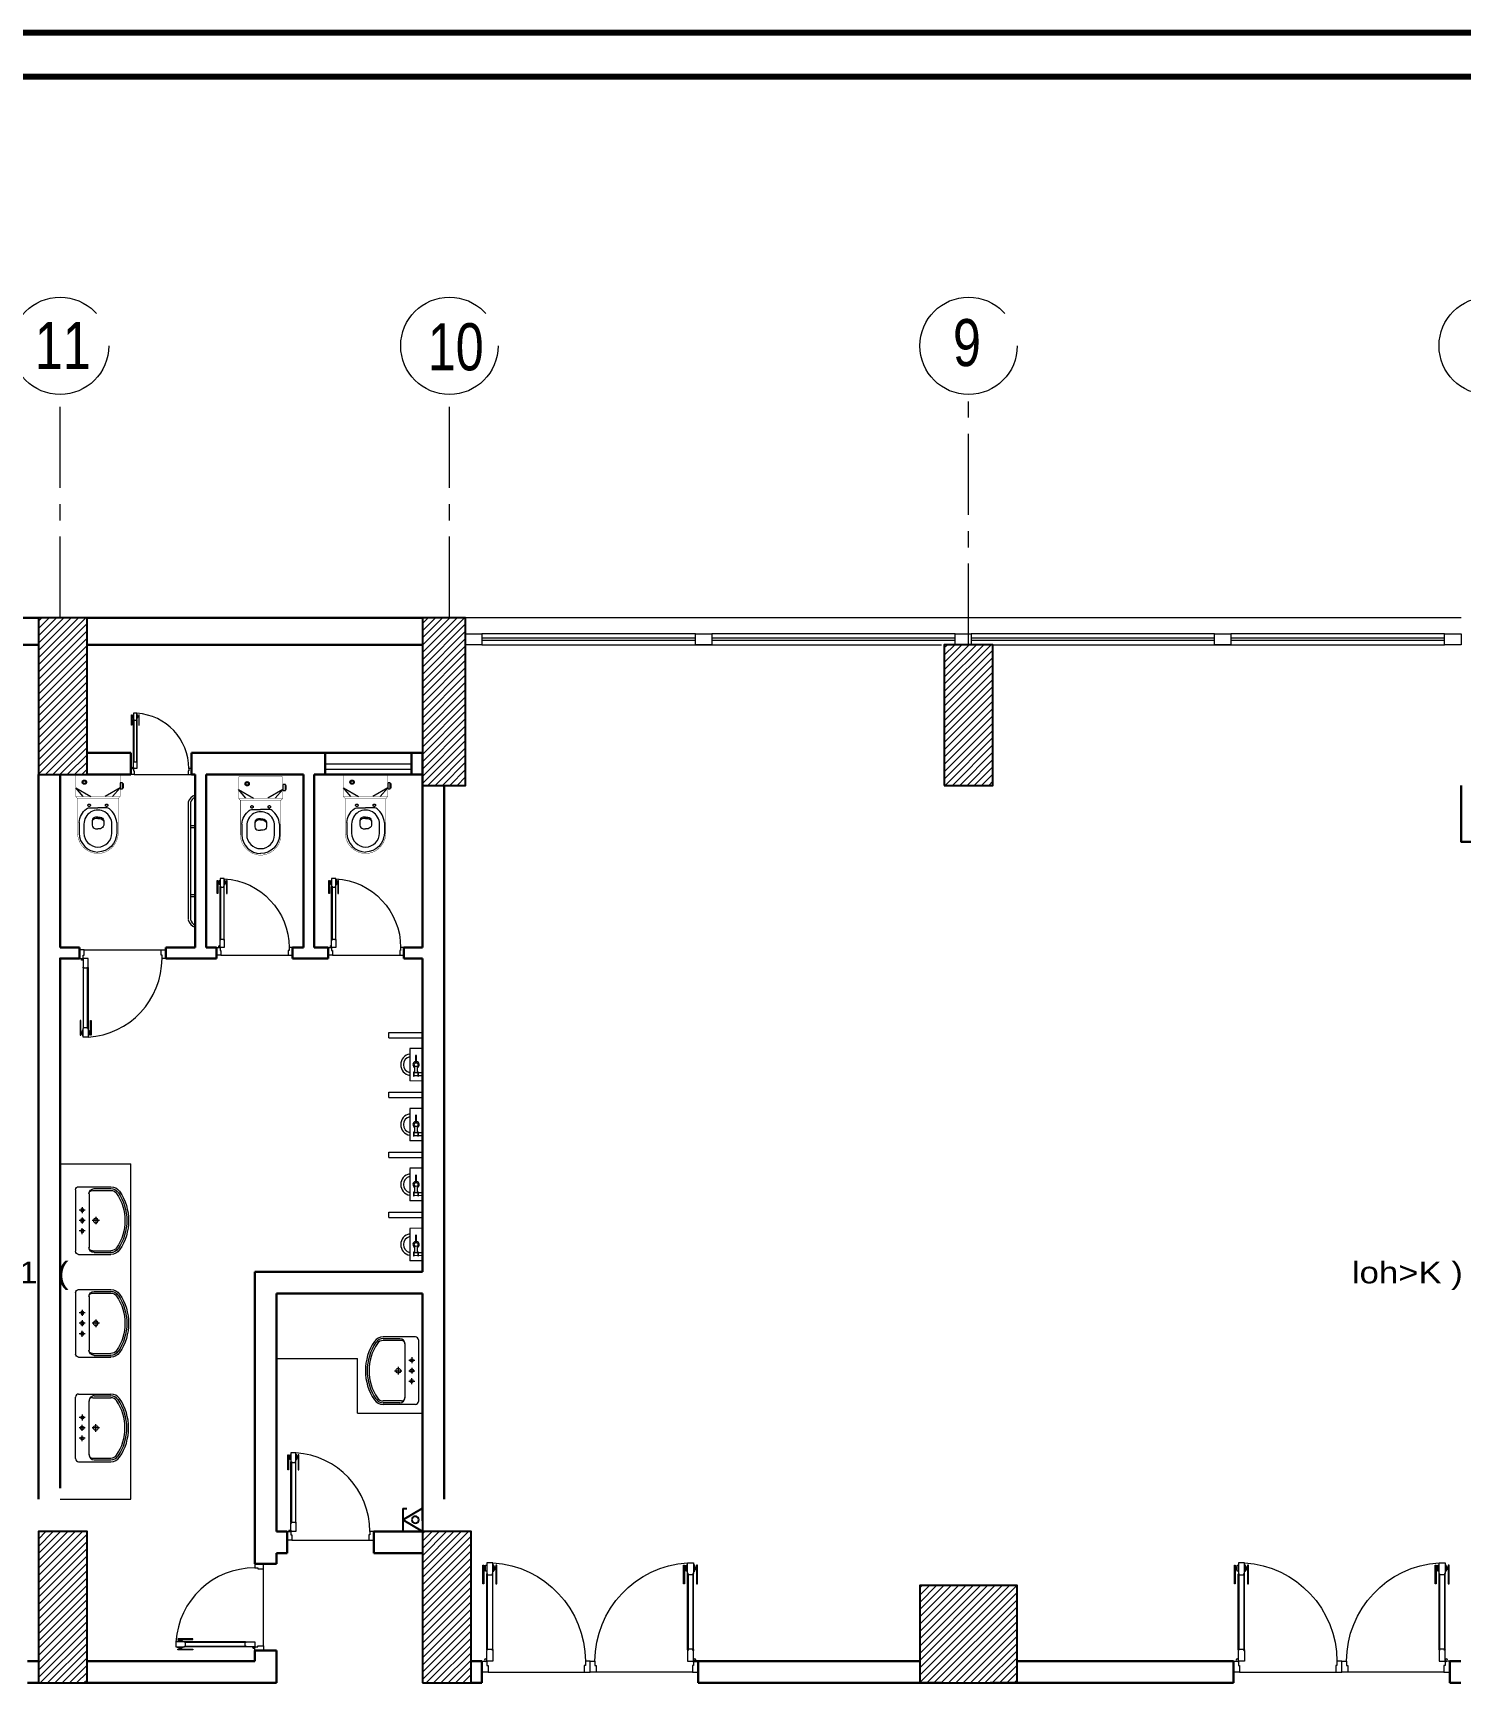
# Model space of a CAD drawing. Extents: x 846 to 947, y 421 to 797.
# Drawn here: x 871 to 884.21, y 782.17 to 797.42 of the extents above; entities that cross this region are included whole.
import ezdxf

# ---------------------------------------------------------------- set-up
doc = ezdxf.new("R2010")
doc.units = 0
doc.header["$MEASUREMENT"] = 0
doc.linetypes.add('CENTERX2', pattern=[4, 2.5, -0.5, 0.5, -0.5])
doc.linetypes.add('DASHED2', pattern=[0.375, 0.25, -0.125])
doc.layers.get('0').update_dxf_attribs({"color": 252, "linetype": 'CONTINUOUS', "lineweight": 30})
for name, color, linetype, lineweight in [('axis', 252, 'CENTERX2', 5), ('Column', 252, 'CONTINUOUS', 25), ('DOOR', 252, 'CONTINUOUS', 9), ('elev', 252, 'CONTINUOUS', 9), ('Elevation', 252, 'CONTINUOUS', 18), ('Furn', 252, 'CONTINUOUS', 9), ('hatch', 252, 'CONTINUOUS', 9), ('LIGHT 2', 252, 'CONTINUOUS', 9), ('text', 252, 'CONTINUOUS', 15), ('txt in circle', 252, 'CONTINUOUS', 13), ('UG-BORDER', 20, 'CONTINUOUS', 80), ('Wall', 252, 'CONTINUOUS', 30), ('WINDOW', 252, 'CONTINUOUS', 5)]:
    doc.layers.add(name, color=color, linetype=linetype, lineweight=lineweight)
doc.layers.add('ELEC_Telephone', color=5, linetype='CONTINUOUS')
doc.styles.add('SOSA2', font='SOSA.shx', dxfattribs={"width": 0.8})
pattern_1 = [(45, (1093.610115, 454.645493), (-0.0336759605, 0.0336759605), [])]

# ---------------------------------------------------------------- blocks, each defined once
blk = doc.blocks.new('d2')
at = {"layer": 'DOOR'}
for p, q in [((91.315, -77.838), (92.204, -77.838)), ((93.204, -77.838), (92.315, -77.838)), ((91.303, -78.043), (91.303, -78.743)), ((91.308, -78.743), (91.308, -78.043)), ((91.355, -78.743), (91.355, -78.043)), ((91.36, -78.043), (91.36, -78.743)), ((93.159, -78.043), (93.159, -78.743)), ((93.164, -78.743), (93.164, -78.043)), ((93.21, -78.743), (93.21, -78.043)), ((93.215, -78.043), (93.215, -78.743))]:
    blk.add_line(p, q, dxfattribs=at)
for points in [[(91.259, -77.838), (91.259, -77.938), (91.304, -77.938), (91.304, -77.9), (91.315, -77.9), (91.315, -77.838)], [(91.308, -78.038), (91.308, -78.049), (91.355, -78.049), (91.355, -78.038), (91.359, -78.038), (91.359, -77.938), (91.359, -77.938), (91.304, -77.938), (91.304, -78.038)], [(92.259, -77.838), (92.259, -77.938), (92.215, -77.938), (92.215, -77.9), (92.204, -77.9), (92.204, -77.838)], [(92.259, -77.838), (92.259, -77.938), (92.304, -77.938), (92.304, -77.9), (92.315, -77.9), (92.315, -77.838)], [(93.21, -78.038), (93.21, -78.049), (93.164, -78.049), (93.164, -78.038), (93.159, -78.038), (93.159, -77.938), (93.159, -77.938), (93.215, -77.938), (93.215, -78.038)], [(93.259, -77.838), (93.259, -77.938), (93.215, -77.938), (93.215, -77.9), (93.204, -77.9), (93.204, -77.838)], [(91.275, -78.654), (91.267, -78.654), (91.267, -78.826), (91.275, -78.826)], [(91.388, -78.654), (91.396, -78.654), (91.396, -78.826), (91.388, -78.826)], [(93.131, -78.654), (93.123, -78.654), (93.123, -78.826), (93.131, -78.826)], [(93.243, -78.654), (93.251, -78.654), (93.251, -78.826), (93.243, -78.826)], [(91.287, -78.809), (91.281, -78.809), (91.281, -78.788), (91.287, -78.788)], [(91.308, -78.749), (91.308, -78.738), (91.355, -78.738), (91.355, -78.749), (91.359, -78.749), (91.359, -78.849), (91.359, -78.849), (91.304, -78.849), (91.304, -78.749)], [(91.376, -78.809), (91.382, -78.809), (91.382, -78.788), (91.376, -78.788)], [(93.143, -78.809), (93.136, -78.809), (93.136, -78.788), (93.143, -78.788)], [(93.21, -78.749), (93.21, -78.738), (93.164, -78.738), (93.164, -78.749), (93.159, -78.749), (93.159, -78.849), (93.159, -78.849), (93.215, -78.849), (93.215, -78.749)], [(93.231, -78.809), (93.238, -78.809), (93.238, -78.788), (93.231, -78.788)]]:
    blk.add_lwpolyline(points, close=True, dxfattribs=at)
for points in [[(91.308, -78.048), (91.308, -78.048, -1), (91.308, -78.038)], [(91.355, -78.048), (91.355, -78.048, 1), (91.355, -78.038)], [(93.164, -78.048), (93.164, -78.048, -1), (93.164, -78.038)], [(93.21, -78.048), (93.21, -78.048, 1), (93.21, -78.038)], [(91.275, -78.808, 1), (91.281, -78.808), (91.281, -78.808), (91.281, -78.789), (91.281, -78.789, 1), (91.275, -78.789), (91.275, -78.789)], [(91.308, -78.738), (91.308, -78.738, 1), (91.308, -78.748)], [(91.355, -78.738), (91.355, -78.738, -1), (91.355, -78.748)], [(91.388, -78.808, -1), (91.382, -78.808), (91.382, -78.808), (91.382, -78.789), (91.382, -78.789, -1), (91.388, -78.789), (91.388, -78.789)], [(93.131, -78.808, 1), (93.136, -78.808), (93.136, -78.808), (93.136, -78.789), (93.136, -78.789, 1), (93.131, -78.789), (93.131, -78.789)], [(93.164, -78.738), (93.164, -78.738, 1), (93.164, -78.748)], [(93.21, -78.738), (93.21, -78.738, -1), (93.21, -78.748)], [(93.243, -78.808, -1), (93.238, -78.808), (93.238, -78.808), (93.238, -78.789), (93.238, -78.789, -1), (93.243, -78.789), (93.243, -78.789)]]:
    blk.add_lwpolyline(points, format="xyb", close=True, dxfattribs=at)
for points in [[(91.293, -78.781), (91.287, -78.781), (91.287, -78.816), (91.293, -78.816)], [(91.304, -78.771), (91.293, -78.771), (91.293, -78.826), (91.304, -78.826)], [(91.359, -78.771), (91.37, -78.771), (91.37, -78.826), (91.359, -78.826)], [(91.37, -78.781), (91.376, -78.781), (91.376, -78.816), (91.37, -78.816)], [(93.148, -78.781), (93.143, -78.781), (93.143, -78.816), (93.148, -78.816)], [(93.159, -78.771), (93.148, -78.771), (93.148, -78.826), (93.159, -78.826)], [(93.215, -78.771), (93.226, -78.771), (93.226, -78.826), (93.215, -78.826)], [(93.226, -78.781), (93.231, -78.781), (93.231, -78.816), (93.226, -78.816)]]:
    blk.add_lwpolyline(points, dxfattribs=at)
for centre in [(91.293, -77.949), (93.226, -77.949)]:
    blk.add_circle(centre, 0.0111, dxfattribs=at)
for centre, start, end in [((91.302, -77.938), 273.6023, 0), ((93.217, -77.938), 180, 266.3977)]:
    blk.add_arc(centre, 0.913, start, end, dxfattribs=at)
blk = doc.blocks.new('gfhh')
at = {"layer": 'Furn'}
for p, q in [((-7.35, -128.82), (-7.648, -128.843)), ((-7.64, -128.959), (-7.648, -128.843)), ((-7.566, -128.872), (-7.601, -128.874)), ((-7.601, -128.874), (-7.6, -128.88)), ((-7.6, -128.88), (-7.565, -128.877)), ((-7.563, -128.912), (-7.598, -128.915)), ((-7.598, -128.915), (-7.597, -128.921)), ((-7.597, -128.921), (-7.562, -128.918)), ((-7.595, -128.88), (-7.592, -128.914)), ((-7.592, -128.92), (-7.589, -128.949)), ((-7.569, -128.913), (-7.571, -128.878)), ((-7.571, -128.884), (-7.508, -128.879)), ((-7.506, -128.902), (-7.569, -128.907)), ((-7.566, -128.948), (-7.568, -128.919)), ((-7.565, -128.877), (-7.566, -128.872)), ((-7.562, -128.918), (-7.563, -128.912)), ((-7.413, -128.878), (-7.478, -128.882)), ((-7.478, -128.894), (-7.412, -128.889)), ((-7.34, -128.936), (-7.349, -128.82)), ((-7.64, -128.959), (-7.34, -128.936)), ((-7.554, -128.953), (-7.601, -128.956)), ((-7.56, -128.947), (-7.595, -128.95))]:
    blk.add_line(p, q, dxfattribs=at)
blk.add_circle((-7.494, -128.89), 0.0175, dxfattribs=at)
for centre, radius, start, end in [((-7.497, -128.848), 0.1, 14.0388, 174.7471), ((-7.497, -128.848), 0.0751, 17.146, 171.5072), ((-7.494, -128.89), 0.0292, 16.1825, 160.8925), ((-7.494, -128.89), 0.0292, 207.1567, 352.8832), ((-7.413, -128.883), 0.00584, 274.3062, 94.3062), ((-7.594, -128.956), 0.0061, 96.7146, 181.8978), ((-7.56, -128.953), 0.0061, 6.7146, 91.8978)]:
    blk.add_arc(centre, radius, start, end, dxfattribs=at)
blk = doc.blocks.new('d4')
at = {"layer": 'DOOR'}
for p, q in [((73.811, -79.755), (73.811, -79.195)), ((73.815, -79.195), (73.815, -79.755)), ((73.852, -79.195), (73.852, -79.755)), ((73.856, -79.755), (73.856, -79.195)), ((73.82, -79.92), (74.531, -79.92))]:
    blk.add_line(p, q, dxfattribs=at)
for points in [[(73.789, -79.267), (73.782, -79.267), (73.782, -79.129), (73.789, -79.129)], [(73.798, -79.143), (73.793, -79.143), (73.793, -79.159), (73.798, -79.159)], [(73.815, -79.191), (73.815, -79.2), (73.852, -79.2), (73.852, -79.191), (73.856, -79.191), (73.856, -79.111), (73.856, -79.111), (73.811, -79.111), (73.811, -79.191)], [(73.869, -79.143), (73.874, -79.143), (73.874, -79.159), (73.869, -79.159)], [(73.878, -79.267), (73.885, -79.267), (73.885, -79.129), (73.878, -79.129)], [(73.815, -79.76), (73.815, -79.751), (73.852, -79.751), (73.852, -79.76), (73.856, -79.76), (73.856, -79.84), (73.856, -79.84), (73.811, -79.84), (73.811, -79.76)], [(73.776, -79.92), (73.776, -79.84), (73.811, -79.84), (73.811, -79.87), (73.82, -79.87), (73.82, -79.92)], [(74.576, -79.92), (74.576, -79.84), (74.54, -79.84), (74.54, -79.87), (74.531, -79.87), (74.531, -79.92)]]:
    blk.add_lwpolyline(points, close=True, dxfattribs=at)
for points in [[(73.789, -79.143, -1), (73.793, -79.143), (73.793, -79.143), (73.793, -79.159), (73.793, -79.159, -1), (73.789, -79.159), (73.789, -79.159)], [(73.878, -79.143, 1), (73.874, -79.143), (73.874, -79.143), (73.874, -79.159), (73.874, -79.159, 1), (73.878, -79.159), (73.878, -79.159)], [(73.815, -79.199), (73.815, -79.199, -1), (73.815, -79.191)], [(73.852, -79.199), (73.852, -79.199, 1), (73.852, -79.191)], [(73.815, -79.751), (73.815, -79.751, 1), (73.815, -79.759)], [(73.852, -79.751), (73.852, -79.751, -1), (73.852, -79.759)]]:
    blk.add_lwpolyline(points, format="xyb", close=True, dxfattribs=at)
for points in [[(73.802, -79.165), (73.798, -79.165), (73.798, -79.137), (73.802, -79.137)], [(73.811, -79.173), (73.802, -79.173), (73.802, -79.129), (73.811, -79.129)], [(73.856, -79.173), (73.865, -79.173), (73.865, -79.129), (73.856, -79.129)], [(73.865, -79.165), (73.869, -79.165), (73.869, -79.137), (73.865, -79.137)]]:
    blk.add_lwpolyline(points, dxfattribs=at)
blk.add_circle((73.802, -79.831), 0.00889, dxfattribs=at)
blk.add_arc((73.81, -79.84), 0.73, 359.9997, 86.3974, dxfattribs=at)
blk = doc.blocks.new('LAV15')
at = {"layer": 'Furn'}
for p, q in [((-0.044, 0.393), (-0.044, 0.083)), ((-0.014, 0.423), (0.576, 0.423)), ((0.152, 0.358), (0.209, 0.358)), ((0.181, 0.33), (0.181, 0.387)), ((0.252, 0.358), (0.309, 0.358)), ((0.281, 0.33), (0.281, 0.387)), ((0.41, 0.358), (0.353, 0.358)), ((0.381, 0.33), (0.381, 0.387)), ((0.606, 0.393), (0.606, 0.083)), ((-0.026, 0.243), (-0.026, 0.083)), ((-0.009, 0.261), (-0.009, 0.083)), ((0.024, 0.293), (0.539, 0.293)), ((0.244, 0.228), (0.317, 0.228)), ((0.281, 0.192), (0.281, 0.264)), ((0.571, 0.261), (0.571, 0.083)), ((0.589, 0.243), (0.589, 0.083))]:
    blk.add_line(p, q, dxfattribs=at)
for centre, radius in [((0.181, 0.358), 0.0151), ((0.281, 0.358), 0.0176), ((0.381, 0.358), 0.0151), ((0.281, 0.228), 0.0225)]:
    blk.add_circle(centre, radius, dxfattribs=at)
for centre, radius, start, end in [((-0.014, 0.393), 0.03, 90, 180), ((0.576, 0.393), 0.03, 0, 90), ((0.024, 0.243), 0.05, 90, 180), ((0.024, 0.261), 0.0325, 90, 180), ((0.539, 0.243), 0.05, 0, 90), ((0.539, 0.261), 0.0325, 0, 90), ((0.056, 0.083), 0.1, 180, 235.7711), ((0.056, 0.083), 0.0825, 180, 235.7711), ((0.056, 0.083), 0.065, 180, 235.7711), ((0.281, 0.413), 0.5, 235.7711, 304.2289), ((0.281, 0.413), 0.483, 235.7711, 304.2289), ((0.281, 0.413), 0.465, 235.7711, 304.2289), ((0.506, 0.083), 0.065, 304.2289, 0), ((0.506, 0.083), 0.0825, 304.2289, 0), ((0.506, 0.083), 0.1, 304.2289, 0)]:
    blk.add_arc(centre, radius, start, end, dxfattribs=at)
blk = doc.blocks.new('A$C5C187BFD')
at = {"layer": 'Furn', "const_width": 0.0014}
for points in [[(0.0978, 0.09), (0.0978, 0.1719), (0.0887, 0.1794), (0.0074, 0.1794, 0.463455), (0.0007, 0.1715), (0.0007, 0.09)], [(0.0978, 0.1719), (0.2367, 0.1719, -0.40227), (0.3187, 0.09)], [(0.0978, 0.09), (0.0978, 0.0082), (0.0887, 0.0007), (0.0074, 0.0007, -0.463455), (0.0007, 0.0086), (0.0007, 0.09)], [(0.0978, 0.0082), (0.2367, 0.0082, 0.40227), (0.3187, 0.09)]]:
    blk.add_lwpolyline(points, format="xyb", dxfattribs=at)
at = {"layer": 'Furn'}
for points in [[(0.0335, 0.1794), (0.0584, 0.1794), (0.0584, 0.1897), (0.0335, 0.1897)], [(0.0384, 0.1897), (0.0541, 0.1897), (0.0541, 0.1934), (0.0384, 0.1934)]]:
    blk.add_lwpolyline(points, close=True, dxfattribs=at)
for points in [[(0.0887, 0.1491), (0.0547, 0.1794), (0.0887, 0.1188)], [(0.1962, 0.1139), (0.1962, 0.114)], [(0.0887, 0.031), (0.0547, 0.0007), (0.0887, 0.0613)], [(0.1962, 0.0662), (0.1962, 0.0661)]]:
    blk.add_lwpolyline(points, dxfattribs=at)
at = {"layer": 'Furn', "const_width": 0.0014}
for points in [[(0.0887, 0.1794), (0.0887, 0.09)], [(0.0887, 0.0007), (0.0887, 0.09)]]:
    blk.add_lwpolyline(points, dxfattribs=at)
at = {"layer": 'Furn'}
for points in [[(0.1933, 0.1658, 0.198896), (0.1382, 0.1363, 0.197766), (0.1352, 0.1272), (0.1352, 0.09)], [(0.1933, 0.1658), (0.2366, 0.1658, -0.402045), (0.3125, 0.0899)], [(0.1933, 0.0143, -0.198896), (0.1382, 0.0438, -0.197766), (0.1352, 0.0529), (0.1352, 0.09)], [(0.1717, 0.09), (0.1717, 0.0991, -0.300542), (0.1858, 0.1136), (0.2044, 0.1136, -0.297055), (0.2185, 0.1002), (0.2185, 0.09)], [(0.1717, 0.09), (0.1717, 0.081, 0.300542), (0.1858, 0.0665), (0.2044, 0.0665, 0.297055), (0.2185, 0.0798), (0.2185, 0.09)], [(0.1769, 0.09), (0.1769, 0.0987, -0.279178), (0.1895, 0.1136, -1.386683)], [(0.1769, 0.09), (0.1769, 0.0813, 0.279178), (0.1895, 0.0665, 1.386683)], [(0.1933, 0.0143), (0.2366, 0.0143, 0.402045), (0.3125, 0.0902)]]:
    blk.add_lwpolyline(points, format="xyb", dxfattribs=at)
blk.add_lwpolyline([(0.2, 0.0338), (0.2362, 0.0338, 1), (0.2362, 0.1462), (0.2, 0.1462, 1)], format="xyb", close=True, dxfattribs=at)
at = {"layer": 'Furn', "linetype": 'DASHED2'}
for centre, radius in [((0.1241, 0.1251), 0.00494), ((0.0312, 0.0358), 0.00853), ((0.0312, 0.0358), 0.00538), ((0.1241, 0.055), 0.00494)]:
    blk.add_circle(centre, radius, dxfattribs=at)
blk = doc.blocks.new('d5')
at = {"layer": 'DOOR'}
for p, q in [((94.413, -72.622), (94.413, -72.062)), ((94.417, -72.062), (94.417, -72.622)), ((94.454, -72.062), (94.454, -72.622)), ((94.458, -72.622), (94.458, -72.062)), ((94.449, -72.786), (93.738, -72.786))]:
    blk.add_line(p, q, dxfattribs=at)
for points in [[(94.391, -72.133), (94.384, -72.133), (94.384, -71.995), (94.391, -71.995)], [(94.4, -72.009), (94.395, -72.009), (94.395, -72.025), (94.4, -72.025)], [(94.454, -72.057), (94.454, -72.066), (94.417, -72.066), (94.417, -72.057), (94.414, -72.057), (94.414, -71.977), (94.414, -71.977), (94.458, -71.977), (94.458, -72.057)], [(94.471, -72.009), (94.476, -72.009), (94.476, -72.025), (94.471, -72.025)], [(94.481, -72.133), (94.487, -72.133), (94.487, -71.995), (94.481, -71.995)], [(93.694, -72.786), (93.694, -72.706), (93.729, -72.706), (93.729, -72.736), (93.738, -72.736), (93.738, -72.786)], [(94.454, -72.626), (94.454, -72.617), (94.417, -72.617), (94.417, -72.626), (94.414, -72.626), (94.414, -72.706), (94.414, -72.706), (94.458, -72.706), (94.458, -72.626)], [(94.494, -72.786), (94.494, -72.706), (94.458, -72.706), (94.458, -72.736), (94.449, -72.736), (94.449, -72.786)]]:
    blk.add_lwpolyline(points, close=True, dxfattribs=at)
for points in [[(94.391, -72.01, -1), (94.395, -72.01), (94.395, -72.01), (94.395, -72.025), (94.395, -72.025, -1), (94.391, -72.025), (94.391, -72.025)], [(94.481, -72.01, 1), (94.476, -72.01), (94.476, -72.01), (94.476, -72.025), (94.476, -72.025, 1), (94.481, -72.025), (94.481, -72.025)], [(94.417, -72.066), (94.417, -72.066, -1), (94.417, -72.058)], [(94.454, -72.066), (94.454, -72.066, 1), (94.454, -72.058)], [(94.417, -72.618), (94.417, -72.618, 1), (94.417, -72.626)], [(94.454, -72.618), (94.454, -72.618, -1), (94.454, -72.626)]]:
    blk.add_lwpolyline(points, format="xyb", close=True, dxfattribs=at)
for points in [[(94.405, -72.031), (94.4, -72.031), (94.4, -72.004), (94.405, -72.004)], [(94.414, -72.039), (94.405, -72.039), (94.405, -71.995), (94.414, -71.995)], [(94.458, -72.039), (94.467, -72.039), (94.467, -71.995), (94.458, -71.995)], [(94.467, -72.031), (94.471, -72.031), (94.471, -72.004), (94.467, -72.004)]]:
    blk.add_lwpolyline(points, dxfattribs=at)
blk.add_circle((94.467, -72.697), 0.00889, dxfattribs=at)
blk.add_arc((94.459, -72.706), 0.73, 93.6023, 180, dxfattribs=at)
blk = doc.blocks.new('A$C11ED6BD5')
at = {"layer": 'axis', "color": 0, "ltscale": 0.3}
for p, q in [((-43.85, 22.2), (-43.85, 24.264)), ((-40.25, 22.2), (-40.25, 24.264)), ((-35.45, 21.95), (-35.45, 24.264))]:
    blk.add_line(p, q, dxfattribs=at)
at = {"layer": 'axis', "color": 0}
for centre in [(-43.85, 24.714), (-40.25, 24.714), (-35.45, 24.714), (-30.65, 24.714)]:
    blk.add_circle(centre, 0.45, dxfattribs=at)
at = {"layer": 'txt in circle', "color": 0, "ltscale": 0.01, "attachment_point": 5, "style": 'SOSA2'}
for s, insert, char_height in [('11', (-43.825, 24.717), 0.4355), ('10', (-40.192, 24.702), 0.4355), ('9', (-35.465, 24.741), 0.435)]:
    blk.add_mtext(s, dxfattribs=dict(at, insert=insert, char_height=char_height))
blk = doc.blocks.new('Tel2')
at = {"layer": 'ELEC_Telephone', "color": 3}
for p, q in [((197.453, 163.252), (197.363, 163.102)), ((197.365, 163.252), (197.541, 163.252)), ((197.365, 163.252), (197.365, 163.221)), ((197.543, 163.102), (197.453, 163.252)), ((197.541, 163.252), (197.541, 163.221)), ((197.363, 163.102), (197.543, 163.102))]:
    blk.add_line(p, q, dxfattribs=at)
at = {"layer": 'ELEC_Telephone', "color": 1}
blk.add_circle((197.453, 163.157), 0.0264, dxfattribs=at)

msp = doc.modelspace()

# ---------------------------------------------------------------- hatches: boundary and pattern name
at = {"layer": 'hatch'}
h = msp.add_hatch(dxfattribs=at)
h.set_pattern_fill('ANSI31', color=256, scale=0.015, style=0)
h.set_pattern_definition(pattern_1)
h.paths.add_polyline_path([(871.053, 790.568), (871.503, 790.568), (871.503, 792.018), (871.053, 792.018)])
h = msp.add_hatch(dxfattribs=at)
h.set_pattern_fill('ANSI31', color=256, scale=0.015, style=0)
h.set_pattern_definition(pattern_1)
h.paths.add_polyline_path([(874.603, 790.468), (875.003, 790.468), (875.003, 792.018), (874.603, 792.018)])
h = msp.add_hatch(dxfattribs=at)
h.set_pattern_fill('ANSI31', color=256, scale=0.015, style=0)
h.set_pattern_definition(pattern_1)
h.paths.add_polyline_path([(879.428, 790.468), (879.878, 790.468), (879.878, 791.768), (879.428, 791.768)])
h = msp.add_hatch(dxfattribs=at)
h.set_pattern_fill('ANSI31', color=256, scale=0.015, style=0)
h.set_pattern_definition(pattern_1)
h.paths.add_polyline_path([(871.053, 782.168), (871.503, 782.168), (871.503, 783.568), (871.053, 783.568)])
h = msp.add_hatch(dxfattribs=at)
h.set_pattern_fill('ANSI31', color=256, scale=0.015, style=0)
h.set_pattern_definition(pattern_1)
h.paths.add_polyline_path([(874.603, 782.168), (875.053, 782.168), (875.053, 783.568), (874.603, 783.568)])
h = msp.add_hatch(dxfattribs=at)
h.set_pattern_fill('ANSI31', color=256, scale=0.015, style=0)
h.set_pattern_definition([(45, (1106.635115, 459.945493), (-0.0336759605, 0.0336759605), [])])
h.paths.add_polyline_path([(879.203, 782.168), (880.103, 782.168), (880.103, 783.068), (879.203, 783.068)])

# ---------------------------------------------------------------- linework, layer by layer
at = {"layer": 'Column'}
for points in [[(871.053, 790.568), (871.503, 790.568), (871.503, 792.018), (871.053, 792.018)], [(874.603, 790.468), (875.003, 790.468), (875.003, 792.018), (874.603, 792.018)], [(879.428, 790.468), (879.878, 790.468), (879.878, 791.768), (879.428, 791.768)], [(871.053, 782.168), (871.503, 782.168), (871.503, 783.568), (871.053, 783.568)], [(874.603, 782.168), (875.053, 782.168), (875.053, 783.568), (874.603, 783.568)], [(879.203, 782.168), (880.103, 782.168), (880.103, 783.068), (879.203, 783.068)]]:
    msp.add_lwpolyline(points, close=True, dxfattribs=at)
at = {"layer": 'DOOR'}
for p, q in [((871.933, 790.683), (871.933, 791.075)), ((871.935, 791.075), (871.935, 790.683)), ((871.962, 791.075), (871.962, 790.683)), ((871.964, 790.683), (871.964, 791.075)), ((871.939, 790.568), (872.437, 790.568)), ((871.476, 788.948), (872.187, 788.948)), ((871.476, 788.948), (872.187, 788.948)), ((871.467, 788.783), (871.467, 788.223)), ((871.467, 788.783), (871.467, 788.223)), ((871.471, 788.223), (871.471, 788.783)), ((871.471, 788.223), (871.471, 788.783)), ((871.508, 788.223), (871.508, 788.783)), ((871.508, 788.223), (871.508, 788.783)), ((871.512, 788.783), (871.512, 788.223)), ((871.512, 788.783), (871.512, 788.223))]:
    msp.add_line(p, q, dxfattribs=at)
for points in [[(871.917, 791.025), (871.913, 791.025), (871.913, 791.121), (871.917, 791.121)], [(871.924, 791.111), (871.92, 791.111), (871.92, 791.1), (871.924, 791.1)], [(871.935, 791.078), (871.935, 791.071), (871.962, 791.071), (871.962, 791.078), (871.964, 791.078), (871.964, 791.134), (871.964, 791.134), (871.933, 791.134), (871.933, 791.078)], [(871.973, 791.111), (871.977, 791.111), (871.977, 791.1), (871.973, 791.1)], [(871.98, 791.025), (871.984, 791.025), (871.984, 791.121), (871.98, 791.121)], [(871.908, 790.568), (871.908, 790.624), (871.933, 790.624), (871.933, 790.602), (871.939, 790.602), (871.939, 790.568)], [(871.935, 790.68), (871.935, 790.686), (871.962, 790.686), (871.962, 790.68), (871.964, 790.68), (871.964, 790.624), (871.964, 790.624), (871.933, 790.624), (871.933, 790.68)], [(872.468, 790.568), (872.468, 790.624), (872.443, 790.624), (872.443, 790.602), (872.437, 790.602), (872.437, 790.568)], [(871.432, 788.948), (871.432, 788.868), (871.467, 788.868), (871.467, 788.898), (871.476, 788.898), (871.476, 788.948)], [(871.432, 788.948), (871.432, 788.868), (871.467, 788.868), (871.467, 788.898), (871.476, 788.898), (871.476, 788.948)], [(872.232, 788.948), (872.232, 788.868), (872.196, 788.868), (872.196, 788.898), (872.187, 788.898), (872.187, 788.948)], [(872.232, 788.948), (872.232, 788.868), (872.196, 788.868), (872.196, 788.898), (872.187, 788.898), (872.187, 788.948)], [(871.471, 788.788), (871.471, 788.779), (871.508, 788.779), (871.508, 788.788), (871.512, 788.788), (871.512, 788.868), (871.512, 788.868), (871.467, 788.868), (871.467, 788.788)], [(871.471, 788.788), (871.471, 788.779), (871.508, 788.779), (871.508, 788.788), (871.512, 788.788), (871.512, 788.868), (871.512, 788.868), (871.467, 788.868), (871.467, 788.788)], [(871.445, 788.294), (871.438, 788.294), (871.438, 788.157), (871.445, 788.157)], [(871.445, 788.294), (871.438, 788.294), (871.438, 788.157), (871.445, 788.157)], [(871.454, 788.171), (871.449, 788.171), (871.449, 788.187), (871.454, 788.187)], [(871.454, 788.171), (871.449, 788.171), (871.449, 788.187), (871.454, 788.187)], [(871.471, 788.219), (871.471, 788.228), (871.508, 788.228), (871.508, 788.219), (871.512, 788.219), (871.512, 788.139), (871.512, 788.139), (871.467, 788.139), (871.467, 788.219)], [(871.471, 788.219), (871.471, 788.228), (871.508, 788.228), (871.508, 788.219), (871.512, 788.219), (871.512, 788.139), (871.512, 788.139), (871.467, 788.139), (871.467, 788.219)], [(871.525, 788.171), (871.53, 788.171), (871.53, 788.187), (871.525, 788.187)], [(871.525, 788.171), (871.53, 788.171), (871.53, 788.187), (871.525, 788.187)], [(871.535, 788.294), (871.541, 788.294), (871.541, 788.157), (871.535, 788.157)], [(871.535, 788.294), (871.541, 788.294), (871.541, 788.157), (871.535, 788.157)]]:
    msp.add_lwpolyline(points, close=True, dxfattribs=at)
for points in [[(871.917, 791.111, -1), (871.92, 791.111), (871.92, 791.111), (871.92, 791.1), (871.92, 791.1, -1), (871.917, 791.1), (871.917, 791.1)], [(871.98, 791.111, 1), (871.977, 791.111), (871.977, 791.111), (871.977, 791.1), (871.977, 791.1, 1), (871.98, 791.1), (871.98, 791.1)], [(871.935, 791.072), (871.935, 791.072, -1), (871.935, 791.077)], [(871.962, 791.072), (871.962, 791.072, 1), (871.962, 791.077)], [(871.935, 790.685), (871.935, 790.685, 1), (871.935, 790.68)], [(871.962, 790.685), (871.962, 790.685, -1), (871.962, 790.68)], [(871.471, 788.779), (871.471, 788.779, -1), (871.471, 788.787)], [(871.471, 788.779), (871.471, 788.779, -1), (871.471, 788.787)], [(871.508, 788.779), (871.508, 788.779, 1), (871.508, 788.787)], [(871.508, 788.779), (871.508, 788.779, 1), (871.508, 788.787)], [(871.445, 788.171, 1), (871.449, 788.171), (871.449, 788.171), (871.449, 788.187), (871.449, 788.187, 1), (871.445, 788.187), (871.445, 788.187)], [(871.445, 788.171, 1), (871.449, 788.171), (871.449, 788.171), (871.449, 788.187), (871.449, 788.187, 1), (871.445, 788.187), (871.445, 788.187)], [(871.471, 788.227), (871.471, 788.227, 1), (871.471, 788.219)], [(871.471, 788.227), (871.471, 788.227, 1), (871.471, 788.219)], [(871.508, 788.227), (871.508, 788.227, -1), (871.508, 788.219)], [(871.508, 788.227), (871.508, 788.227, -1), (871.508, 788.219)], [(871.535, 788.171, -1), (871.53, 788.171), (871.53, 788.171), (871.53, 788.187), (871.53, 788.187, -1), (871.535, 788.187), (871.535, 788.187)], [(871.535, 788.171, -1), (871.53, 788.171), (871.53, 788.171), (871.53, 788.187), (871.53, 788.187, -1), (871.535, 788.187), (871.535, 788.187)]]:
    msp.add_lwpolyline(points, format="xyb", close=True, dxfattribs=at)
for points in [[(871.927, 791.096), (871.924, 791.096), (871.924, 791.115), (871.927, 791.115)], [(871.933, 791.09), (871.927, 791.09), (871.927, 791.121), (871.933, 791.121)], [(871.964, 791.09), (871.97, 791.09), (871.97, 791.121), (871.964, 791.121)], [(871.97, 791.096), (871.973, 791.096), (871.973, 791.115), (871.97, 791.115)], [(871.459, 788.193), (871.454, 788.193), (871.454, 788.165), (871.459, 788.165)], [(871.459, 788.193), (871.454, 788.193), (871.454, 788.165), (871.459, 788.165)], [(871.467, 788.201), (871.459, 788.201), (871.459, 788.157), (871.467, 788.157)], [(871.467, 788.201), (871.459, 788.201), (871.459, 788.157), (871.467, 788.157)], [(871.512, 788.201), (871.521, 788.201), (871.521, 788.157), (871.512, 788.157)], [(871.512, 788.201), (871.521, 788.201), (871.521, 788.157), (871.512, 788.157)], [(871.521, 788.193), (871.525, 788.193), (871.525, 788.165), (871.521, 788.165)], [(871.521, 788.193), (871.525, 788.193), (871.525, 788.165), (871.521, 788.165)]]:
    msp.add_lwpolyline(points, dxfattribs=at)
for centre, radius in [((871.927, 790.63), 0.00622), ((871.459, 788.859), 0.00889), ((871.459, 788.859), 0.00889)]:
    msp.add_circle(centre, radius, dxfattribs=at)
for centre, radius, start, end in [((871.932, 790.624), 0.511, 360, 86.3977), ((871.466, 788.868), 0.73, 273.6023, 0), ((871.466, 788.868), 0.73, 273.6023, 0)]:
    msp.add_arc(centre, radius, start, end, dxfattribs=at)
at = {"layer": 'elev', "linetype": 'Continuous'}
for points in [[(875.003, 791.868), (875.153, 791.868), (875.153, 791.768), (875.003, 791.768)], [(877.128, 791.868), (877.278, 791.868), (877.278, 791.768), (877.128, 791.768)], [(879.528, 791.868), (879.678, 791.868), (879.678, 791.768), (879.528, 791.768)], [(881.928, 791.868), (882.078, 791.868), (882.078, 791.768), (881.928, 791.768)], [(884.053, 791.868), (884.206, 791.868), (884.206, 791.768), (884.053, 791.768)]]:
    msp.add_lwpolyline(points, close=True, dxfattribs=at)
at = {"layer": 'Elevation'}
for p, q in [((884.206, 792.018), (875.003, 792.018)), ((873.703, 790.768), (874.503, 790.768))]:
    msp.add_line(p, q, dxfattribs=at)
at = {"layer": 'Furn'}
for p, q in [((872.438, 790.311), (872.438, 789.226)), ((872.458, 790.308), (872.458, 789.228)), ((872.458, 790.097), (872.503, 790.097)), ((872.458, 790.077), (872.503, 790.077)), ((872.458, 789.459), (872.503, 789.459)), ((872.458, 789.439), (872.503, 789.439))]:
    msp.add_line(p, q, dxfattribs=at)
at = {"layer": 'Furn', "linetype": 'Continuous'}
for p, q in [((874.292, 788.184), (874.603, 788.184)), ((874.292, 788.134), (874.292, 788.184)), ((874.292, 788.134), (874.292, 788.184)), ((874.292, 788.134), (874.603, 788.134)), ((874.292, 788.134), (874.603, 788.134)), ((874.292, 787.63), (874.603, 787.63)), ((874.292, 787.58), (874.292, 787.63)), ((874.292, 787.58), (874.603, 787.58)), ((871.253, 786.967), (871.908, 786.967)), ((874.292, 787.076), (874.603, 787.076)), ((874.292, 787.026), (874.292, 787.076)), ((874.292, 787.026), (874.603, 787.026)), ((874.292, 786.522), (874.603, 786.522)), ((874.292, 786.472), (874.292, 786.522)), ((874.292, 786.472), (874.603, 786.472)), ((873.253, 785.168), (874.003, 785.168)), ((874.003, 784.664), (874.603, 784.664))]:
    msp.add_line(p, q, dxfattribs=at)
for points in [[(871.253, 783.868), (871.908, 783.868), (871.908, 786.967)], [(874.003, 784.664), (874.003, 785.168)]]:
    msp.add_lwpolyline(points, dxfattribs=at)
at = {"layer": 'Furn'}
for centre, radius, start, end in [((872.527, 790.29), 0.091, 105.1802, 166.752), ((872.527, 790.29), 0.071, 109.6122, 164.9915), ((872.528, 789.243), 0.091, 191.0679, 254.3436), ((872.528, 789.243), 0.071, 192.5363, 249.7618)]:
    msp.add_arc(centre, radius, start, end, dxfattribs=at)
at = {"layer": 'UG-BORDER'}
for p, q in [((942.366, 797.425), (846.366, 797.425)), ((941.961, 797.02), (846.77, 797.02))]:
    msp.add_line(p, q, dxfattribs=at)
at = {"layer": 'Wall', "linetype": 'Continuous'}
for p, q in [((871.053, 792.018), (870.903, 792.018)), ((874.603, 792.018), (871.503, 792.018)), ((870.903, 791.768), (871.053, 791.768)), ((871.503, 791.768), (874.603, 791.768)), ((871.503, 790.768), (871.908, 790.768)), ((871.908, 790.768), (871.503, 790.768)), ((871.908, 790.568), (871.908, 790.768)), ((872.468, 790.568), (872.468, 790.768)), ((872.468, 790.768), (874.603, 790.768)), ((873.703, 790.768), (873.703, 790.568)), ((873.703, 790.768), (873.703, 790.568)), ((874.503, 790.768), (874.503, 790.568)), ((871.253, 788.968), (871.253, 790.568)), ((871.908, 790.568), (871.503, 790.568)), ((872.503, 790.568), (872.468, 790.568)), ((872.503, 788.968), (872.503, 790.568)), ((872.603, 788.968), (872.603, 790.568)), ((873.503, 790.568), (872.603, 790.568)), ((873.503, 788.968), (873.503, 790.568)), ((873.603, 788.968), (873.603, 790.568)), ((874.603, 790.568), (873.603, 790.568)), ((874.603, 788.968), (874.603, 790.568)), ((884.406, 789.945), (884.203, 789.945)), ((871.432, 788.968), (871.253, 788.968)), ((871.432, 788.968), (871.432, 788.868)), ((871.432, 788.968), (871.432, 788.868)), ((872.503, 788.968), (872.232, 788.968)), ((872.232, 788.968), (872.232, 788.868)), ((872.232, 788.968), (872.232, 788.868)), ((872.701, 788.968), (872.603, 788.968)), ((872.701, 788.968), (872.701, 788.868)), ((873.503, 788.968), (873.401, 788.968)), ((873.401, 788.968), (873.401, 788.868)), ((873.733, 788.968), (873.603, 788.968)), ((873.733, 788.968), (873.733, 788.868)), ((874.433, 788.968), (874.433, 788.868)), ((874.433, 788.968), (874.603, 788.968)), ((872.701, 788.868), (872.232, 788.868)), ((873.733, 788.868), (873.401, 788.868)), ((874.433, 788.868), (874.603, 788.868)), ((874.533, 788.868), (874.603, 788.868)), ((874.603, 788.768), (874.603, 788.868)), ((874.603, 788.768), (874.603, 788.868)), ((873.053, 785.968), (874.603, 785.968)), ((873.053, 783.268), (873.053, 785.968)), ((873.253, 785.768), (874.603, 785.768)), ((873.253, 783.568), (873.253, 785.768)), ((873.253, 783.568), (873.353, 783.568)), ((873.353, 783.568), (873.353, 783.368)), ((874.153, 783.568), (874.603, 783.568)), ((874.153, 783.568), (874.153, 783.368)), ((873.253, 783.368), (873.353, 783.368)), ((873.253, 783.268), (873.253, 783.368)), ((874.153, 783.368), (874.603, 783.368)), ((873.053, 783.268), (873.253, 783.268)), ((873.053, 782.368), (873.053, 782.468)), ((873.053, 782.468), (873.253, 782.468)), ((873.253, 782.368), (873.253, 782.468)), ((870.953, 782.368), (871.053, 782.368)), ((871.503, 782.368), (873.053, 782.368)), ((873.253, 782.368), (873.253, 782.168)), ((875.153, 782.368), (875.053, 782.368)), ((875.154, 782.368), (875.154, 782.168)), ((879.203, 782.368), (877.103, 782.368)), ((877.154, 782.368), (877.154, 782.168)), ((880.103, 782.368), (882.103, 782.368)), ((882.103, 782.368), (882.103, 782.168)), ((884.103, 782.368), (884.203, 782.368)), ((884.103, 782.368), (884.103, 782.168)), ((870.953, 782.168), (871.053, 782.168)), ((871.503, 782.168), (873.253, 782.168)), ((875.153, 782.168), (875.053, 782.168)), ((879.403, 782.168), (877.154, 782.168)), ((879.853, 782.168), (882.103, 782.168)), ((884.103, 782.168), (884.203, 782.168))]:
    msp.add_line(p, q, dxfattribs=at)
for points in [[(874.603, 789.168), (874.603, 790.768), (873.653, 790.768)], [(871.053, 783.868), (871.053, 790.568)], [(874.803, 783.868), (874.803, 790.468)], [(884.206, 789.945), (884.206, 790.468)], [(871.253, 783.968), (871.253, 788.868), (871.432, 788.868)], [(874.603, 785.968), (874.603, 788.868)], [(874.603, 783.868), (874.603, 785.768)], [(874.603, 783.668), (874.603, 785.768)]]:
    msp.add_lwpolyline(points, dxfattribs=at)
at = {"layer": 'WINDOW', "linetype": 'Continuous'}
for p, q in [((877.128, 791.868), (875.153, 791.868)), ((879.528, 791.868), (877.278, 791.868)), ((881.928, 791.868), (879.678, 791.868)), ((884.053, 791.868), (882.078, 791.868)), ((877.128, 791.828), (875.153, 791.828)), ((877.128, 791.808), (875.153, 791.808)), ((875.153, 791.768), (879.403, 791.768)), ((879.528, 791.828), (877.278, 791.828)), ((879.528, 791.808), (877.278, 791.808)), ((881.928, 791.828), (879.678, 791.828)), ((881.928, 791.808), (879.678, 791.808)), ((879.803, 791.768), (884.053, 791.768)), ((884.053, 791.828), (882.078, 791.828)), ((884.053, 791.808), (882.078, 791.808))]:
    msp.add_line(p, q, dxfattribs=at)
at = {"layer": 'WINDOW'}
for p, q in [((873.703, 790.668), (874.503, 790.668)), ((873.703, 790.618), (874.503, 790.618)), ((873.703, 790.568), (874.503, 790.568))]:
    msp.add_line(p, q, dxfattribs=at)

# ---------------------------------------------------------------- block references
at = {"linetype": 'Continuous'}
msp.add_blockref('d4', (799.577, 863.407), dxfattribs=at)
at = {"linetype": 'Continuous', "rotation": 90.00000000000004}
msp.add_blockref('d4', (793.213, 708.692), dxfattribs=at)
at = {"linetype": 'Continuous', "xscale": -1, "rotation": 180}
for p in [(783.895, 704.43), (790.844, 704.43)]:
    msp.add_blockref('d2', p, dxfattribs=at)
at = {"layer": 'axis'}
msp.add_blockref('A$C11ED6BD5', (915.103, 769.818), dxfattribs=at)
at = {"layer": 'ELEC_Telephone', "lineweight": -3, "xscale": -1.205818638284654, "yscale": 1.205818638284654, "zscale": 1.205818638284646, "rotation": 90}
msp.add_blockref('Tel2', (1071.275, 1021.769), dxfattribs=at)
at = {"layer": 'Furn', "xscale": 2.296550155765288, "yscale": 2.296550155765288, "zscale": 2.296550155765288, "rotation": 270.0000000000019}
for p in [(871.396, 790.569), (872.901, 790.554), (873.871, 790.569)]:
    msp.add_blockref('A$C5C187BFD', p, dxfattribs=at)
at = {"layer": 'Furn', "linetype": 'Continuous', "rotation": 85.66176587166208}
for p in [(746.591, 805.107), (746.591, 804.553), (746.591, 803.999), (746.591, 803.444)]:
    msp.add_blockref('gfhh', p, dxfattribs=at)
at = {"layer": 'Furn', "extrusion": (0, 0, -1)}
for p, xscale, yscale, zscale, rotation in [((-871.803, 786.714), 0.9629308734662396, 0.9629308734662396, -0.9629308734422743, 269.9999999999995), ((-871.803, 785.764), 0.9629308734662396, 0.9629308734662396, -0.9629308734422743, 269.9999999999995), ((-874.16, 785.326), -0.9629308734662396, 0.9629308734652116, -0.9629308734662396, 90.0000000000005), ((-871.803, 784.256), -0.9629308734662396, 0.9629308734652116, -0.9629308734662396, 270.0000000000005)]:
    msp.add_blockref('LAV15', p, dxfattribs=dict(at, xscale=xscale, yscale=yscale, zscale=zscale, rotation=rotation))
at = {"layer": 'LIGHT 2', "xscale": -0.8750000000000531, "yscale": 0.8750000000000531, "zscale": 0.8750000000000531}
for p in [(955.383, 852.585), (956.415, 852.585)]:
    msp.add_blockref('d5', p, dxfattribs=at)

# ---------------------------------------------------------------- texts
at = {"layer": 'text', "style": 'SOSA2', "width": 1.2}
for s, p in [('loh>K ) 1  (', (869.754, 785.863)), ('loh>K ) 2  (', (883.197, 785.863))]:
    msp.add_text(s, height=0.2, dxfattribs=at).set_placement(p)

doc.saveas('drawing.dxf')
